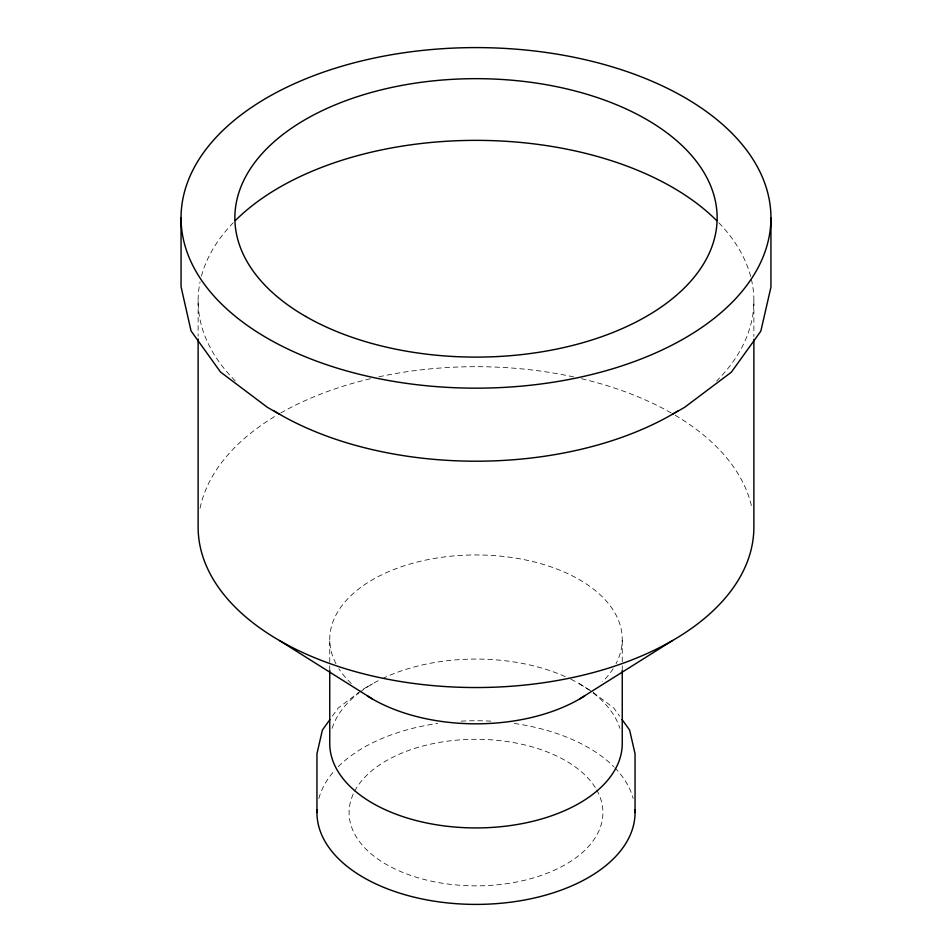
<?xml version="1.0" encoding="UTF-8"?>
<svg xmlns="http://www.w3.org/2000/svg" width="952" height="952" viewBox="0 0 952 952"><rect width="100%" height="100%" fill="white"/><g stroke="black" fill="none" stroke-linecap="round" stroke-linejoin="round"><path stroke-width="0.71" stroke-dasharray="4.76 3.57" d="M329.749 670.613L329.749 639.375M622.251 670.613L622.251 663.175M622.251 661.688L622.251 639.375M332.403 716.094L338.257 707.943L361.236 690.652M363.533 688.927L372.589 683.786M579.411 683.786L591.906 691.521M593.06 692.378L613.742 707.943L619.597 716.094M753.877 300.927L753.877 336.437M198.123 300.63L198.123 336.127M335.961 663.711A146.251 84.43 0 0 1 476 554.945A146.251 84.43 0 0 1 616.039 663.711M613.183 668.649A146.251 84.43 0 0 1 602.652 681.596M351.288 683.476A146.251 84.43 0 0 1 338.817 668.649M200.063 508.201A277.877 160.424 0 0 1 276.853 415.239M280.697 413.001A277.877 160.424 0 0 1 371.649 378.432M378.896 376.802A277.877 160.424 0 0 1 574.199 377.04M581.446 378.694A277.877 160.424 0 0 1 671.303 413.001M675.158 415.239A277.877 160.424 0 0 1 751.997 508.487M751.366 279.257A277.877 160.424 0 0 1 716.582 381.062M235.287 380.931A277.877 160.424 0 0 1 200.063 281.863M201.431 276.092A277.877 160.424 0 0 1 233.204 222.756M718.867 222.827A277.877 160.424 0 0 1 751.009 277.817M596.714 789.946A126.913 73.268 0 0 1 479.308 885.824A126.913 73.268 0 0 1 353.418 793.611M354.62 791.172A126.913 73.268 0 0 1 473.787 739.311A126.913 73.268 0 0 1 596.011 788.732M332.117 728.351A146.251 84.43 0 0 1 358.809 692.973M359.975 692.092A146.251 84.43 0 0 1 381.121 679.24M382.395 678.621A146.251 84.43 0 0 1 569.605 678.621M570.879 679.24A146.251 84.43 0 0 1 592.025 692.092M593.191 692.973A146.251 84.43 0 0 1 619.883 728.351M318.837 798.478A159.055 91.832 0 0 1 335.116 769.966M338.257 766.657A159.055 91.832 0 0 1 437.694 723.449M461.185 721.152A159.055 91.832 0 0 1 490.815 721.152M514.306 723.449A159.055 91.832 0 0 1 613.742 766.657M614.813 767.752A159.055 91.832 0 0 1 633.163 798.478"/><path stroke-width="1.43" d="M198.123 339.09L198.123 526.968A277.877 160.424 0 0 0 475.738 687.546A277.877 160.424 0 0 0 753.877 527.277L753.877 339.4M316.945 812.568L316.945 753.853L322.371 730.089L329.892 719.593M329.749 670.613L329.749 743.488A146.251 84.43 0 0 0 476 827.931A146.251 84.43 0 0 0 622.251 743.488L622.251 670.613M635.055 812.568L635.055 753.853L629.629 730.089L622.108 719.593M579.411 699.077L672.481 640.565M672.481 414.215L684.559 407.373L731.362 372.172L760.827 331.165L770.942 287.123L770.942 218.044A294.941 170.277 0 0 0 328.773 70.329A294.941 170.277 0 0 0 328.285 365.27A294.941 170.277 0 0 0 770.942 218.044M279.519 414.215L267.441 407.373L220.507 372.03L191.043 330.903L181.059 286.802L181.059 217.722M279.519 640.565L372.589 699.077M584.659 695.9A146.251 84.43 0 0 1 367.341 695.9M677.776 411.085A277.877 160.424 0 0 1 274.212 411.074M235.418 220.495A277.877 160.424 0 0 1 716.713 220.638M634.972 809.771A159.055 91.832 0 0 1 476 904.4A159.055 91.832 0 0 1 317.028 809.771M305.651 316.421A241.13 139.218 0 0 0 708.978 253.791A241.13 139.218 0 0 0 413.37 83.443A241.13 139.218 0 0 0 305.651 316.421"/></g></svg>
